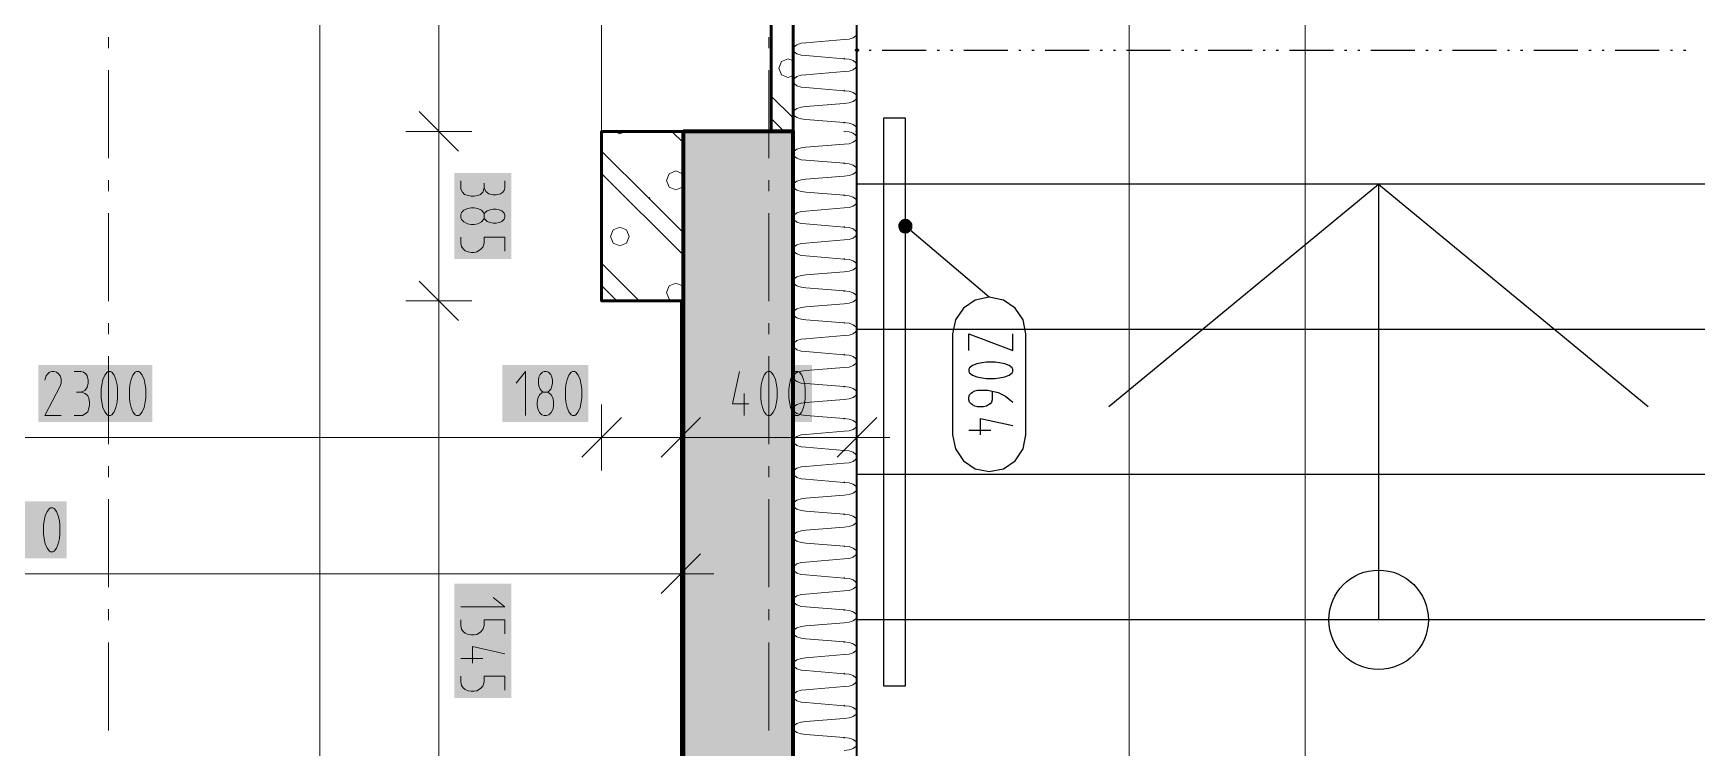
# Model space of a CAD drawing. Header units: millimetres. Extents: x 0 to 594, y 0 to 420.
# Drawn here: x 454.54 to 484.29, y 267.6 to 280.39 of the extents above; entities that cross this region are included whole.
import ezdxf

# ---------------------------------------------------------------- set-up
doc = ezdxf.new("R2010")
doc.units = ezdxf.units.MM
doc.header["$LTSCALE"] = 8
for name, color, linetype in [('PDF_CTU', 7, 'Continuous'), ('PDF_Dokresleni nad rovinou rezu', 7, 'Continuous'), ('PDF_Instalacni prizdivky', 7, 'Continuous'), ('PDF_Koty delkove', 7, 'Continuous'), ('PDF_Obecne 0.25', 7, 'Continuous'), ('PDF_Omitka', 7, 'Continuous'), ('PDF_Osy hlavni', 7, 'Continuous'), ('PDF_Popis Zamecnicke vyrobky', 7, 'Continuous'), ('PDF_Steny obvodove nosne', 7, 'Continuous'), ('PDF_Vestaveny nabytek', 7, 'Continuous'), ('PDF_Zatepleni', 7, 'Continuous')]:
    doc.layers.add(name, color=color, linetype=linetype)

msp = doc.modelspace()

# ---------------------------------------------------------------- linework, layer by layer
at = {"layer": 'PDF_CTU', "lineweight": 25}
msp.add_lwpolyline([(469.744, 268.709), (470.138, 268.709), (470.138, 278.867), (469.744, 278.867)], close=True, dxfattribs=at)
for points in [[(488.246, 277.686), (469.272, 277.686)], [(473.778, 273.706), (478.601, 277.686), (483.423, 273.706)], [(478.601, 277.686), (478.601, 269.891)], [(488.246, 275.087), (469.272, 275.087)], [(488.246, 272.489), (469.272, 272.489)], [(488.246, 269.891), (469.272, 269.891)]]:
    msp.add_lwpolyline(points, dxfattribs=at)
msp.add_circle((478.601, 269.891), 0.89, dxfattribs=at)
at = {"layer": 'PDF_Dokresleni nad rovinou rezu', "lineweight": 25}
for points in [[(469.272, 280.084), (469.291, 280.084)], [(469.488, 280.084), (469.527, 280.084)], [(469.724, 280.084), (470.512, 280.084)], [(470.708, 280.084), (470.748, 280.084)], [(470.945, 280.084), (470.984, 280.084)], [(471.181, 280.084), (471.968, 280.084)], [(472.165, 280.084), (472.204, 280.084)], [(472.401, 280.084), (472.441, 280.084)], [(472.638, 280.084), (473.425, 280.084)], [(473.622, 280.084), (473.661, 280.084)], [(473.858, 280.084), (473.897, 280.084)], [(474.094, 280.084), (474.882, 280.084)], [(475.078, 280.084), (475.118, 280.084)], [(475.315, 280.084), (475.354, 280.084)], [(475.551, 280.084), (476.338, 280.084)], [(476.535, 280.084), (476.575, 280.084)], [(476.771, 280.084), (476.811, 280.084)], [(477.008, 280.084), (477.795, 280.084)], [(477.992, 280.084), (478.031, 280.084)], [(478.228, 280.084), (478.267, 280.084)], [(478.464, 280.084), (479.252, 280.084)], [(479.449, 280.084), (479.488, 280.084)], [(479.685, 280.084), (479.724, 280.084)], [(479.921, 280.084), (480.708, 280.084)], [(480.905, 280.084), (480.945, 280.084)], [(481.141, 280.084), (481.181, 280.084)], [(481.378, 280.084), (482.165, 280.084)], [(482.362, 280.084), (482.401, 280.084)], [(482.598, 280.084), (482.638, 280.084)], [(482.834, 280.084), (483.622, 280.084)], [(483.819, 280.084), (483.858, 280.084)], [(484.055, 280.084), (484.094, 280.084)]]:
    msp.add_lwpolyline(points, dxfattribs=at)
at = {"layer": 'PDF_Dokresleni nad rovinou rezu', "lineweight": 25, "transparency": 33554559}
msp.add_solid([(469.223, 280.084), (469.272, 280.133), (469.272, 280.035), (469.321, 280.084)], dxfattribs=at)
at = {"layer": 'PDF_Instalacni prizdivky', "lineweight": 50}
for points in [[(468.13, 278.63), (468.13, 295.165), (467.736, 295.165), (467.736, 278.63)], [(466.161, 275.598), (466.161, 278.63), (464.705, 278.63), (464.705, 275.598), (466.122, 275.598)]]:
    msp.add_lwpolyline(points, close=True, dxfattribs=at)
at = {"layer": 'PDF_Instalacni prizdivky', "lineweight": 9}
for points in [[(468.13, 279.894), (468.041, 279.93), (467.922, 279.881), (467.873, 279.762), (467.922, 279.643), (468.041, 279.593), (468.13, 279.63)], [(467.736, 279.264), (467.74, 279.26), (468.13, 278.87)], [(467.736, 278.862), (467.969, 278.63)], [(464.931, 278.63), (465.03, 278.589), (465.128, 278.63)], [(465.961, 278.63), (466.161, 278.429)], [(464.705, 278.279), (465.532, 277.453)], [(464.705, 277.878), (465.331, 277.252), (465.532, 277.051), (466.161, 276.421)], [(466.161, 277.852), (466.153, 277.873), (466.034, 277.923), (465.914, 277.873), (465.865, 277.754), (465.914, 277.635), (466.034, 277.585), (466.153, 277.635), (466.161, 277.656)], [(465.532, 277.453), (465.732, 277.252)], [(465.732, 277.252), (466.161, 276.823)], [(464.705, 276.272), (465.378, 275.598)], [(464.705, 275.87), (464.976, 275.598)], [(466.161, 275.844), (466.153, 275.865), (466.034, 275.915), (465.914, 275.865), (465.865, 275.746), (465.914, 275.627), (465.983, 275.598)], [(466.084, 275.598), (466.153, 275.627), (466.161, 275.648)]]:
    msp.add_lwpolyline(points, dxfattribs=at)
msp.add_lwpolyline([(465.03, 276.581), (465.149, 276.631), (465.198, 276.75), (465.149, 276.869), (465.03, 276.919), (464.91, 276.869), (464.861, 276.75), (464.91, 276.631)], close=True, dxfattribs=at)
at = {"layer": 'PDF_Instalacni prizdivky', "lineweight": 9, "transparency": 33554559}
msp.add_solid([(465.562, 277.456), (465.579, 277.439), (465.544, 277.439), (465.562, 277.421)], dxfattribs=at)
at = {"layer": 'PDF_Koty delkove', "lineweight": 18}
for points in [[(459.663, 302.764), (459.663, 302.311), (459.663, 299.614), (459.663, 263.433), (459.663, 262.803), (459.663, 203.906), (459.663, 202.921), (459.663, 200.953), (459.663, 186.976), (459.663, 186.189), (459.663, 155.402), (459.663, 152.291), (459.663, 150.48)], [(474.14, 302.606), (474.14, 283.614), (474.14, 261.819), (474.14, 248), (474.14, 203.906), (474.14, 152.449)], [(477.29, 302.764), (477.29, 229.21), (477.29, 152.291), (477.29, 151.701)], [(461.793, 298.197), (461.793, 297.807), (461.793, 295.165), (461.793, 278.63), (461.793, 275.598), (461.793, 263.433)], [(461.439, 278.984), (462.148, 278.276)], [(461.203, 278.63), (461.793, 278.63), (462.384, 278.63)], [(462.187, 277.744), (462.187, 277.597), (462.214, 277.545), (462.253, 277.502), (462.318, 277.482), (462.371, 277.471), (462.424, 277.471), (462.489, 277.482), (462.541, 277.502), (462.581, 277.545), (462.607, 277.618)], [(462.974, 277.744), (462.974, 277.618), (462.962, 277.575), (462.935, 277.534), (462.896, 277.512), (462.818, 277.492), (462.765, 277.492), (462.686, 277.512), (462.633, 277.555), (462.607, 277.618), (462.607, 277.701)], [(462.607, 277.156), (462.621, 277.177), (462.66, 277.208), (462.712, 277.229), (462.765, 277.24), (462.818, 277.24), (462.87, 277.229), (462.922, 277.208), (462.962, 277.166), (462.974, 277.134), (462.974, 277.093), (462.962, 277.061), (462.922, 277.019), (462.87, 276.998), (462.818, 276.988), (462.765, 276.988), (462.712, 276.998), (462.66, 277.019), (462.621, 277.051), (462.607, 277.071)], [(462.974, 276.484), (462.974, 276.736), (462.607, 276.736), (462.607, 276.631), (462.581, 276.557), (462.541, 276.515), (462.476, 276.474), (462.424, 276.463), (462.371, 276.463), (462.318, 276.474), (462.266, 276.494), (462.227, 276.526), (462.2, 276.568), (462.187, 276.631), (462.187, 276.736)], [(461.439, 275.953), (462.148, 275.244)], [(461.203, 275.598), (461.793, 275.598), (462.384, 275.598)], [(455.02, 274.256), (454.989, 274.295), (454.957, 274.322), (454.915, 274.334), (454.873, 274.334), (454.831, 274.322), (454.8, 274.295), (454.768, 274.256), (454.747, 274.178)], [(455.272, 274.334), (455.398, 274.334), (455.44, 274.322), (455.482, 274.295), (455.503, 274.256), (455.524, 274.178), (455.524, 274.125), (455.503, 274.046), (455.461, 273.993), (455.398, 273.967), (455.314, 273.967)], [(456.049, 273.863), (456.049, 274.02), (456.038, 274.098), (456.017, 274.19), (455.986, 274.269), (455.944, 274.322), (455.923, 274.334), (455.881, 274.334), (455.86, 274.322), (455.818, 274.269), (455.787, 274.19), (455.765, 274.098), (455.755, 274.02), (455.755, 273.863), (455.765, 273.784), (455.787, 273.692), (455.818, 273.613), (455.86, 273.56), (455.881, 273.547), (455.923, 273.547), (455.944, 273.56), (455.986, 273.613), (456.017, 273.692)], [(463.343, 273.547), (463.343, 274.334), (463.175, 274.125)], [(463.605, 274.02), (463.585, 274.072), (463.574, 274.125), (463.574, 274.178), (463.585, 274.23), (463.605, 274.282), (463.648, 274.322), (463.679, 274.334), (463.721, 274.334), (463.752, 274.322), (463.794, 274.282), (463.815, 274.23), (463.826, 274.178), (463.826, 274.125), (463.815, 274.072), (463.794, 274.02), (463.763, 273.981), (463.742, 273.967)], [(467.34, 273.757), (467.046, 273.757), (467.173, 274.334)], [(467.718, 274.334), (467.677, 274.334), (467.655, 274.322), (467.614, 274.269), (467.582, 274.19), (467.561, 274.098), (467.55, 274.02), (467.55, 273.863), (467.561, 273.784), (467.582, 273.692), (467.614, 273.613), (467.655, 273.56), (467.677, 273.547), (467.718, 273.547), (467.74, 273.56), (467.781, 273.613), (467.813, 273.692), (467.833, 273.784), (467.844, 273.863)], [(467.844, 273.863), (467.844, 274.02), (467.833, 274.098), (467.813, 274.19), (467.781, 274.269), (467.74, 274.322), (467.718, 274.334)], [(455.041, 273.547), (454.747, 273.547), (455.02, 274.072), (455.041, 274.125), (455.041, 274.204), (455.02, 274.256)], [(463.658, 273.967), (463.637, 273.981), (463.605, 274.02)], [(455.272, 273.547), (455.419, 273.547), (455.471, 273.574), (455.513, 273.613), (455.534, 273.678), (455.545, 273.731), (455.545, 273.784), (455.534, 273.849), (455.513, 273.901), (455.471, 273.941), (455.398, 273.967)], [(456.017, 273.692), (456.038, 273.784), (456.049, 273.863)], [(464.705, 272.563), (464.705, 273.153), (464.705, 273.744)], [(466.122, 272.563), (466.122, 273.153), (466.122, 273.744)], [(467.256, 273.547), (467.256, 273.941)], [(469.272, 272.563), (469.272, 273.153), (469.272, 273.744)], [(464.35, 272.799), (465.059, 273.508)], [(465.768, 272.799), (466.476, 273.508)], [(468.917, 272.799), (469.626, 273.508)], [(446.595, 273.153), (464.705, 273.153), (466.122, 273.153), (469.272, 273.153)], [(469.272, 273.153), (469.862, 273.153)], [(465.768, 270.36), (466.476, 271.069)], [(466.122, 270.124), (466.122, 270.715), (466.122, 271.305)], [(442.106, 270.715), (466.122, 270.715)], [(466.122, 270.715), (466.713, 270.715)], [(462.187, 270.124), (462.974, 270.124), (462.765, 270.292)], [(462.974, 269.641), (462.974, 269.893), (462.607, 269.893), (462.607, 269.788), (462.581, 269.715), (462.541, 269.673), (462.476, 269.631), (462.424, 269.62), (462.371, 269.62), (462.318, 269.631), (462.266, 269.652), (462.227, 269.683), (462.2, 269.725), (462.187, 269.788), (462.187, 269.893)], [(462.397, 269.117), (462.397, 269.411), (462.974, 269.284)], [(462.187, 269.2), (462.581, 269.2)], [(462.476, 268.623), (462.424, 268.613), (462.371, 268.613), (462.318, 268.623), (462.266, 268.644), (462.227, 268.676), (462.2, 268.717), (462.187, 268.78), (462.187, 268.885)], [(462.974, 268.633), (462.974, 268.885), (462.607, 268.885), (462.607, 268.78), (462.581, 268.707), (462.541, 268.665), (462.476, 268.623)]]:
    msp.add_lwpolyline(points, dxfattribs=at)
for points in [[(462.371, 276.967), (462.424, 276.967), (462.489, 276.978), (462.555, 277.009), (462.594, 277.051), (462.607, 277.071), (462.607, 277.156), (462.594, 277.177), (462.555, 277.219), (462.489, 277.25), (462.424, 277.261), (462.371, 277.261), (462.306, 277.25), (462.24, 277.219), (462.2, 277.177), (462.187, 277.134), (462.187, 277.093), (462.2, 277.051), (462.24, 277.009), (462.306, 276.978)], [(456.553, 273.863), (456.553, 274.02), (456.542, 274.098), (456.521, 274.19), (456.49, 274.269), (456.448, 274.322), (456.427, 274.334), (456.385, 274.334), (456.364, 274.322), (456.322, 274.269), (456.291, 274.19), (456.269, 274.098), (456.259, 274.02), (456.259, 273.863), (456.269, 273.784), (456.291, 273.692), (456.322, 273.613), (456.364, 273.56), (456.385, 273.547), (456.427, 273.547), (456.448, 273.56), (456.49, 273.613), (456.521, 273.692), (456.542, 273.784)], [(464.351, 273.863), (464.351, 274.02), (464.34, 274.098), (464.319, 274.19), (464.288, 274.269), (464.246, 274.322), (464.225, 274.334), (464.183, 274.334), (464.162, 274.322), (464.12, 274.269), (464.089, 274.19), (464.067, 274.098), (464.057, 274.02), (464.057, 273.863), (464.067, 273.784), (464.089, 273.692), (464.12, 273.613), (464.162, 273.56), (464.183, 273.547), (464.225, 273.547), (464.246, 273.56), (464.288, 273.613), (464.319, 273.692), (464.34, 273.784)], [(468.348, 273.863), (468.348, 274.02), (468.337, 274.098), (468.317, 274.19), (468.285, 274.269), (468.244, 274.322), (468.222, 274.334), (468.181, 274.334), (468.159, 274.322), (468.118, 274.269), (468.086, 274.19), (468.065, 274.098), (468.054, 274.02), (468.054, 273.863), (468.065, 273.784), (468.086, 273.692), (468.118, 273.613), (468.159, 273.56), (468.181, 273.547), (468.222, 273.547), (468.244, 273.56), (468.285, 273.613), (468.317, 273.692), (468.337, 273.784)], [(463.847, 273.731), (463.847, 273.784), (463.836, 273.849), (463.805, 273.915), (463.763, 273.954), (463.742, 273.967), (463.658, 273.967), (463.637, 273.954), (463.595, 273.915), (463.563, 273.849), (463.553, 273.784), (463.553, 273.731), (463.563, 273.666), (463.595, 273.6), (463.637, 273.56), (463.679, 273.547), (463.721, 273.547), (463.763, 273.56), (463.805, 273.6), (463.836, 273.666)], [(455.017, 271.424), (455.017, 271.582), (455.007, 271.66), (454.986, 271.752), (454.954, 271.83), (454.913, 271.883), (454.891, 271.896), (454.85, 271.896), (454.828, 271.883), (454.787, 271.83), (454.755, 271.752), (454.734, 271.66), (454.723, 271.582), (454.723, 271.424), (454.734, 271.345), (454.755, 271.253), (454.787, 271.174), (454.828, 271.122), (454.85, 271.108), (454.891, 271.108), (454.913, 271.122), (454.954, 271.174), (454.986, 271.253), (455.007, 271.345)]]:
    msp.add_lwpolyline(points, close=True, dxfattribs=at)
at = {"layer": 'PDF_Koty delkove', "color": 7, "lineweight": 18, "true_color": 0xffffff, "transparency": 33554559}
for points in [[(462.069, 277.883), (462.069, 276.345), (463.092, 277.883), (463.092, 276.345)], [(454.629, 273.429), (456.671, 273.429), (454.629, 274.453), (456.671, 274.453)], [(462.931, 273.429), (464.469, 273.429), (462.931, 274.453), (464.469, 274.453)], [(466.928, 273.429), (468.466, 273.429), (466.928, 274.453), (468.466, 274.453)], [(453.093, 270.99), (455.135, 270.99), (453.093, 272.014), (455.135, 272.014)], [(462.069, 270.537), (462.069, 268.495), (463.092, 270.537), (463.092, 268.495)]]:
    msp.add_solid(points, dxfattribs=at)
at = {"layer": 'PDF_Obecne 0.25', "lineweight": 25}
msp.add_lwpolyline([(467.736, 295.165), (467.736, 278.63)], dxfattribs=at)
at = {"layer": 'PDF_Omitka', "lineweight": 35}
msp.add_lwpolyline([(466.122, 275.598), (466.122, 263.433), (466.161, 263.433), (466.161, 275.598)], close=True, dxfattribs=at)
at = {"layer": 'PDF_Osy hlavni', "lineweight": 18}
for points in [[(455.886, 280.118), (455.886, 280.315), (455.886, 280.118)], [(467.697, 280.315), (467.697, 280.118)], [(455.886, 278.15), (455.886, 279.725), (455.886, 278.15)], [(467.697, 279.725), (467.697, 278.15)], [(455.886, 277.559), (455.886, 277.756), (455.886, 277.559)], [(467.697, 277.756), (467.697, 277.559)], [(455.886, 275.591), (455.886, 277.165), (455.886, 275.591)], [(467.697, 277.165), (467.697, 275.591)], [(455.886, 275.197), (455.886, 275)], [(455.886, 275.197), (455.886, 275)], [(467.697, 275.197), (467.697, 275)], [(455.886, 274.606), (455.886, 273.032)], [(455.886, 274.606), (455.886, 273.032)], [(467.697, 274.606), (467.697, 273.032)], [(455.886, 272.638), (455.886, 272.441)], [(455.886, 272.638), (455.886, 272.441)], [(467.697, 272.638), (467.697, 272.441)], [(455.886, 272.047), (455.886, 270.473)], [(455.886, 272.047), (455.886, 270.473)], [(467.697, 272.047), (467.697, 270.473)], [(455.886, 270.079), (455.886, 269.882)], [(455.886, 270.079), (455.886, 269.882)], [(467.697, 270.079), (467.697, 269.882)], [(455.886, 269.488), (455.886, 267.913)], [(455.886, 269.488), (455.886, 267.913)], [(467.697, 269.488), (467.697, 267.913)]]:
    msp.add_lwpolyline(points, dxfattribs=at)
at = {"layer": 'PDF_Popis Zamecnicke vyrobky', "lineweight": 25}
for points in [[(470.048, 277.011), (470.037, 276.995), (470.028, 276.978), (470.022, 276.959), (470.02, 276.94), (470.021, 276.921), (470.024, 276.902), (470.031, 276.884), (470.041, 276.867), (470.053, 276.852), (470.067, 276.84), (470.084, 276.829), (470.101, 276.822), (470.12, 276.818), (470.139, 276.816), (470.159, 276.818), (470.177, 276.823), (470.195, 276.831), (470.211, 276.842), (470.225, 276.855), (470.237, 276.87), (470.246, 276.887), (470.252, 276.905), (470.256, 276.924), (470.256, 276.943), (470.253, 276.962), (470.247, 276.981), (470.238, 276.998), (470.226, 277.013), (470.212, 277.026), (470.196, 277.037), (470.179, 277.045), (470.16, 277.05), (470.141, 277.052), (470.122, 277.051), (470.103, 277.047), (470.085, 277.04), (470.068, 277.03), (470.054, 277.017)], [(470.983, 273.201), (471.033, 272.95), (471.175, 272.737), (471.388, 272.594), (471.639, 272.545), (471.89, 272.594), (472.103, 272.737), (472.245, 272.95), (472.295, 273.201), (472.295, 275.006), (472.245, 275.258), (472.103, 275.47), (471.89, 275.613), (471.639, 275.663), (471.388, 275.613), (471.175, 275.47), (471.033, 275.258), (470.983, 275.006)], [(471.588, 274.208), (471.745, 274.208), (471.823, 274.219), (471.915, 274.24), (471.994, 274.271), (472.047, 274.313), (472.059, 274.334), (472.059, 274.376), (472.047, 274.397), (471.994, 274.439), (471.915, 274.47), (471.823, 274.492), (471.745, 274.503), (471.588, 274.503), (471.509, 274.492), (471.417, 274.47), (471.338, 274.439), (471.285, 274.397), (471.272, 274.376), (471.272, 274.334), (471.285, 274.313), (471.338, 274.271), (471.417, 274.24), (471.509, 274.219)]]:
    msp.add_lwpolyline(points, close=True, dxfattribs=at)
for points in [[(470.048, 277.011), (470.048, 277.011)], [(470.214, 277.024), (470.214, 277.024)], [(470.062, 276.844), (470.062, 276.844)], [(471.639, 275.663), (470.138, 276.934)], [(470.228, 276.858), (470.228, 276.858)], [(471.272, 274.712), (471.272, 275.006), (472.059, 274.712), (472.059, 275.006)], [(471.692, 273.977), (471.692, 273.83), (471.679, 273.788), (471.653, 273.757), (471.626, 273.736), (471.588, 273.715), (471.535, 273.704), (471.43, 273.704), (471.377, 273.715), (471.338, 273.736), (471.312, 273.757), (471.285, 273.788), (471.272, 273.83), (471.272, 273.872), (471.285, 273.914), (471.312, 273.946), (471.338, 273.966), (471.377, 273.988), (471.43, 273.999), (471.613, 273.999), (471.797, 273.956), (471.928, 273.893), (472.059, 273.788)], [(471.482, 273.2), (471.482, 273.495), (472.059, 273.368)], [(471.272, 273.284), (471.665, 273.284)]]:
    msp.add_lwpolyline(points, dxfattribs=at)
at = {"layer": 'PDF_Popis Zamecnicke vyrobky', "lineweight": 25, "transparency": 33554559}
for points in [[(470.027, 276.895), (470.099, 277.045), (470.022, 276.955)], [(470.022, 276.955), (470.099, 277.045), (470.048, 277.011)], [(470.062, 276.844), (470.158, 277.05), (470.027, 276.895)], [(470.027, 276.895), (470.158, 277.05), (470.099, 277.045)], [(470.062, 276.844), (470.214, 277.024), (470.158, 277.05)], [(470.117, 276.819), (470.214, 277.024), (470.062, 276.844)], [(470.117, 276.819), (470.249, 276.974), (470.214, 277.024)], [(470.177, 276.824), (470.249, 276.974), (470.117, 276.819)], [(470.177, 276.824), (470.254, 276.914), (470.249, 276.974)], [(470.254, 276.914), (470.177, 276.824), (470.228, 276.858)]]:
    msp.add_solid(points, dxfattribs=at)
at = {"layer": 'PDF_Steny obvodove nosne', "lineweight": 70}
msp.add_lwpolyline([(466.161, 278.63), (466.161, 275.598), (466.161, 263.433), (466.161, 262.803), (468.13, 262.803), (468.13, 278.63), (467.736, 278.63)], close=True, dxfattribs=at)
at = {"layer": 'PDF_Steny obvodove nosne', "color": 9, "lineweight": 9, "true_color": 0xc0c0c0, "transparency": 33554559}
msp.add_solid([(466.161, 278.63), (466.161, 262.803), (468.13, 278.63), (468.13, 262.803)], dxfattribs=at)
at = {"layer": 'PDF_Vestaveny nabytek', "lineweight": 13}
msp.add_lwpolyline([(464.705, 295.165), (464.705, 278.63), (467.736, 278.63)], dxfattribs=at)
at = {"layer": 'PDF_Zatepleni', "lineweight": 35}
for points in [[(469.272, 262.803), (469.272, 278.63), (469.272, 302.764), (468.13, 302.764), (461.555, 302.764)], [(461.555, 301.622), (466.161, 301.622), (468.13, 301.622), (468.13, 295.165), (468.13, 278.63), (468.13, 262.803)]]:
    msp.add_lwpolyline(points, dxfattribs=at)
at = {"layer": 'PDF_Zatepleni', "lineweight": 9}
for points in [[(469.043, 280.272), (468.358, 280.215)], [(469.043, 280.272), (469.131, 280.28), (469.205, 280.305), (469.254, 280.342), (469.272, 280.386)], [(468.358, 280.215), (468.271, 280.206), (468.196, 280.181), (468.146, 280.144), (468.13, 280.112)], [(468.13, 280.088), (468.146, 280.056), (468.196, 280.019), (468.271, 279.994), (468.358, 279.986)], [(468.358, 279.986), (469.043, 279.929)], [(468.358, 279.986), (468.358, 279.986)], [(468.358, 279.644), (469.043, 279.701), (469.131, 279.709), (469.205, 279.734), (469.254, 279.771), (469.272, 279.815)], [(469.272, 279.815), (469.254, 279.859), (469.205, 279.896), (469.131, 279.92), (469.043, 279.929)], [(468.358, 279.644), (468.271, 279.635), (468.196, 279.611), (468.146, 279.573), (468.13, 279.541)], [(468.13, 279.517), (468.146, 279.486), (468.196, 279.448), (468.271, 279.423), (468.358, 279.415)], [(468.358, 279.415), (469.043, 279.358)], [(468.358, 279.415), (468.358, 279.415)], [(468.358, 279.073), (468.271, 279.065), (468.196, 279.04), (468.146, 279.003), (468.13, 278.971)], [(468.358, 279.073), (469.043, 279.13), (469.131, 279.139), (469.205, 279.163), (469.254, 279.2), (469.272, 279.244)], [(469.272, 279.244), (469.254, 279.288), (469.205, 279.325), (469.131, 279.35), (469.043, 279.358)], [(468.13, 278.947), (468.146, 278.915), (468.196, 278.877), (468.271, 278.853), (468.358, 278.844)], [(468.358, 278.844), (469.043, 278.787)], [(468.358, 278.844), (468.358, 278.844)], [(469.272, 278.673), (469.254, 278.717), (469.205, 278.754), (469.131, 278.779), (469.043, 278.787)], [(469.272, 278.516), (469.254, 278.559), (469.205, 278.596), (469.131, 278.621), (469.043, 278.63)], [(469.043, 278.402), (469.131, 278.41), (469.205, 278.435), (469.254, 278.472), (469.272, 278.516)], [(469.254, 278.63), (469.272, 278.673)], [(468.358, 278.345), (468.271, 278.336), (468.196, 278.311), (468.146, 278.274), (468.13, 278.242)], [(468.13, 278.218), (468.146, 278.186), (468.196, 278.149), (468.271, 278.124), (468.358, 278.116)], [(469.043, 278.402), (468.358, 278.345)], [(468.358, 278.116), (469.043, 278.059)], [(468.358, 278.116), (468.358, 278.116)], [(469.272, 277.945), (469.254, 277.989), (469.205, 278.026), (469.131, 278.05), (469.043, 278.059)], [(469.043, 277.831), (469.131, 277.839), (469.205, 277.864), (469.254, 277.901), (469.272, 277.945)], [(468.358, 277.774), (468.271, 277.765), (468.196, 277.741), (468.146, 277.703), (468.13, 277.671)], [(468.13, 277.647), (468.146, 277.615), (468.196, 277.578), (468.271, 277.553), (468.358, 277.545)], [(469.043, 277.831), (468.358, 277.774)], [(468.358, 277.545), (469.043, 277.488)], [(468.358, 277.545), (468.358, 277.545)], [(469.272, 277.374), (469.254, 277.418), (469.205, 277.455), (469.131, 277.479), (469.043, 277.488)], [(469.043, 277.26), (469.131, 277.268), (469.205, 277.293), (469.254, 277.33), (469.272, 277.374)], [(468.196, 277.17), (468.146, 277.132), (468.13, 277.101)], [(468.13, 277.077), (468.146, 277.045), (468.196, 277.007), (468.271, 276.983), (468.358, 276.974)], [(468.358, 277.203), (468.271, 277.195), (468.196, 277.17)], [(469.043, 277.26), (468.358, 277.203)], [(468.358, 276.974), (469.043, 276.917)], [(468.358, 276.974), (468.358, 276.974)], [(469.043, 276.689), (468.358, 276.632)], [(469.272, 276.803), (469.254, 276.847), (469.205, 276.884), (469.131, 276.909), (469.043, 276.917)], [(469.043, 276.689), (469.131, 276.698), (469.205, 276.722), (469.254, 276.759), (469.272, 276.803)], [(468.358, 276.632), (468.271, 276.624), (468.196, 276.599), (468.146, 276.562), (468.13, 276.53)], [(468.13, 276.506), (468.146, 276.474), (468.196, 276.437), (468.271, 276.412), (468.358, 276.403)], [(468.358, 276.403), (469.043, 276.346)], [(468.358, 276.403), (468.358, 276.403)], [(469.043, 276.118), (468.358, 276.062)], [(469.272, 276.232), (469.254, 276.276), (469.205, 276.313), (469.131, 276.338), (469.043, 276.346)], [(469.043, 276.118), (469.131, 276.127), (469.205, 276.152), (469.254, 276.189), (469.272, 276.232)], [(468.358, 276.062), (468.271, 276.053), (468.196, 276.028), (468.146, 275.991), (468.13, 275.959)], [(468.13, 275.935), (468.146, 275.903), (468.196, 275.866), (468.271, 275.841), (468.358, 275.832)], [(468.358, 275.832), (469.043, 275.776)], [(468.358, 275.832), (468.358, 275.832)], [(469.043, 275.547), (468.358, 275.491)], [(469.272, 275.661), (469.254, 275.705), (469.205, 275.742), (469.131, 275.767), (469.043, 275.776)], [(469.043, 275.547), (469.131, 275.556), (469.205, 275.581), (469.254, 275.618), (469.272, 275.661)], [(468.358, 275.491), (468.271, 275.482), (468.196, 275.457), (468.146, 275.42), (468.13, 275.388)], [(468.13, 275.364), (468.146, 275.332), (468.196, 275.295), (468.271, 275.27), (468.358, 275.261)], [(468.358, 275.261), (469.043, 275.205)], [(468.358, 275.261), (468.358, 275.261)], [(469.272, 275.091), (469.254, 275.134), (469.205, 275.171), (469.131, 275.196), (469.043, 275.205)], [(468.358, 274.92), (468.271, 274.911), (468.196, 274.886), (468.146, 274.849), (468.13, 274.817)], [(469.043, 274.976), (468.358, 274.92)], [(469.043, 274.976), (469.131, 274.985), (469.205, 275.01), (469.254, 275.047), (469.272, 275.091)], [(468.13, 274.793), (468.146, 274.761)], [(468.146, 274.761), (468.196, 274.724), (468.271, 274.699), (468.358, 274.69)], [(468.358, 274.69), (469.043, 274.634)], [(468.358, 274.69), (468.358, 274.69)], [(469.272, 274.52), (469.254, 274.563), (469.205, 274.6), (469.131, 274.625), (469.043, 274.634)], [(468.358, 274.349), (468.271, 274.34), (468.196, 274.315), (468.146, 274.278), (468.13, 274.246)], [(469.043, 274.405), (468.358, 274.349)], [(469.043, 274.405), (469.131, 274.414), (469.205, 274.439), (469.254, 274.476), (469.272, 274.52), (469.272, 274.52)], [(468.13, 274.222), (468.146, 274.19), (468.196, 274.153), (468.271, 274.128), (468.358, 274.119)], [(468.358, 274.119), (469.043, 274.063)], [(468.358, 274.119), (468.358, 274.119)], [(469.272, 273.949), (469.254, 273.992), (469.205, 274.03), (469.131, 274.054), (469.043, 274.063)], [(468.358, 273.778), (468.271, 273.769), (468.196, 273.744), (468.146, 273.707), (468.13, 273.675)], [(469.043, 273.835), (468.358, 273.778)], [(469.043, 273.835), (469.131, 273.843), (469.205, 273.868), (469.254, 273.905), (469.272, 273.949)], [(468.13, 273.651), (468.146, 273.619), (468.196, 273.582), (468.271, 273.557), (468.358, 273.549)], [(468.358, 273.549), (469.043, 273.492)], [(468.358, 273.549), (468.358, 273.549)], [(469.272, 273.378), (469.254, 273.422), (469.205, 273.459), (469.131, 273.483), (469.043, 273.492)], [(468.358, 273.207), (468.271, 273.198), (468.196, 273.174), (468.146, 273.136), (468.13, 273.104)], [(469.043, 273.264), (468.358, 273.207)], [(469.043, 273.264), (469.131, 273.272), (469.205, 273.297), (469.254, 273.334), (469.272, 273.378)], [(468.13, 273.08), (468.146, 273.049), (468.196, 273.011), (468.271, 272.986), (468.358, 272.978)], [(468.358, 272.978), (469.043, 272.921)], [(468.358, 272.978), (468.358, 272.978)], [(469.272, 272.807), (469.254, 272.851), (469.205, 272.888), (469.131, 272.913), (469.043, 272.921)], [(468.358, 272.636), (468.271, 272.628), (468.196, 272.603), (468.146, 272.566), (468.13, 272.534)], [(469.043, 272.693), (468.358, 272.636)], [(469.043, 272.693), (469.131, 272.702), (469.205, 272.726), (469.254, 272.763), (469.272, 272.807)], [(468.13, 272.51), (468.146, 272.478), (468.196, 272.44), (468.271, 272.416), (468.358, 272.407)], [(468.358, 272.407), (469.043, 272.35)], [(468.358, 272.407), (468.358, 272.407)], [(469.272, 272.236), (469.254, 272.28), (469.205, 272.317), (469.131, 272.342), (469.043, 272.35)], [(469.043, 272.122), (469.131, 272.131), (469.205, 272.155), (469.254, 272.192), (469.272, 272.236)], [(468.358, 272.065), (468.271, 272.057), (468.196, 272.032), (468.146, 271.995), (468.13, 271.963)], [(468.13, 271.939), (468.146, 271.907), (468.196, 271.87), (468.271, 271.845), (468.358, 271.836)], [(469.043, 272.122), (468.358, 272.065)], [(468.358, 271.836), (469.043, 271.779)], [(468.358, 271.836), (468.358, 271.836)], [(469.272, 271.665), (469.254, 271.709), (469.205, 271.746), (469.131, 271.771), (469.043, 271.779)], [(469.043, 271.551), (469.131, 271.56), (469.205, 271.585), (469.254, 271.622), (469.272, 271.665)], [(468.358, 271.495), (468.271, 271.486), (468.196, 271.461), (468.146, 271.424), (468.13, 271.392)], [(468.13, 271.368), (468.146, 271.336), (468.196, 271.299), (468.271, 271.274), (468.358, 271.265)], [(469.043, 271.551), (468.358, 271.495)], [(468.358, 271.265), (469.043, 271.209)], [(468.358, 271.265), (468.358, 271.265)], [(469.272, 271.094), (469.254, 271.138), (469.205, 271.175), (469.131, 271.2), (469.043, 271.209)], [(469.043, 270.98), (469.131, 270.989), (469.205, 271.014), (469.254, 271.051), (469.272, 271.094)], [(468.358, 270.924), (468.271, 270.915), (468.196, 270.89), (468.146, 270.853), (468.13, 270.821)], [(468.13, 270.797), (468.146, 270.765), (468.196, 270.728), (468.271, 270.703), (468.358, 270.694)], [(469.043, 270.98), (468.358, 270.924)], [(468.358, 270.694), (469.043, 270.638)], [(468.358, 270.694), (468.358, 270.694)], [(469.272, 270.524), (469.254, 270.567), (469.205, 270.604), (469.131, 270.629), (469.043, 270.638)], [(469.043, 270.409), (469.131, 270.418), (469.205, 270.443), (469.254, 270.48), (469.272, 270.524)], [(468.358, 270.353), (468.271, 270.344), (468.196, 270.319), (468.146, 270.282), (468.13, 270.25)], [(468.13, 270.226), (468.146, 270.194), (468.196, 270.157), (468.271, 270.132), (468.358, 270.123)], [(469.043, 270.409), (468.358, 270.353)], [(468.358, 270.123), (469.043, 270.067)], [(468.358, 270.123), (468.358, 270.123)], [(469.272, 269.953), (469.254, 269.996), (469.205, 270.033), (469.131, 270.058), (469.043, 270.067)], [(469.043, 269.839), (469.131, 269.847), (469.205, 269.872), (469.254, 269.909), (469.272, 269.953)], [(468.358, 269.782), (468.271, 269.773), (468.196, 269.748), (468.146, 269.711), (468.13, 269.679)], [(468.13, 269.655), (468.146, 269.623), (468.196, 269.586), (468.271, 269.561), (468.358, 269.553)], [(469.043, 269.839), (468.358, 269.782)], [(468.358, 269.553), (469.043, 269.496)], [(468.358, 269.553), (468.358, 269.553)], [(469.043, 269.268), (468.358, 269.211)], [(469.272, 269.382), (469.254, 269.426), (469.205, 269.463), (469.131, 269.487), (469.043, 269.496)], [(469.043, 269.268), (469.131, 269.276), (469.205, 269.301), (469.254, 269.338), (469.272, 269.382)], [(468.358, 269.211), (468.271, 269.202), (468.196, 269.178), (468.146, 269.14), (468.13, 269.108)], [(468.13, 269.084), (468.146, 269.053), (468.196, 269.015), (468.271, 268.99), (468.358, 268.982)], [(468.358, 268.982), (469.043, 268.925)], [(468.358, 268.982), (468.358, 268.982)], [(469.043, 268.697), (468.358, 268.64)], [(469.272, 268.811), (469.254, 268.855), (469.205, 268.892), (469.131, 268.916), (469.043, 268.925)], [(469.043, 268.697), (469.131, 268.706), (469.205, 268.73), (469.254, 268.767), (469.272, 268.811)], [(468.358, 268.64), (468.271, 268.632), (468.196, 268.607), (468.146, 268.569), (468.13, 268.538)], [(468.13, 268.514), (468.146, 268.482), (468.196, 268.444), (468.271, 268.42), (468.358, 268.411)], [(468.358, 268.411), (469.043, 268.354)], [(468.358, 268.411), (468.358, 268.411)], [(468.358, 268.069), (468.271, 268.061), (468.196, 268.036), (468.146, 267.999), (468.13, 267.967)], [(469.043, 268.126), (468.358, 268.069)], [(469.272, 268.24), (469.254, 268.284), (469.205, 268.321), (469.131, 268.346), (469.043, 268.354)], [(469.043, 268.126), (469.131, 268.135), (469.205, 268.159), (469.254, 268.196), (469.272, 268.24)], [(468.13, 267.943), (468.146, 267.911), (468.196, 267.874), (468.271, 267.849)], [(468.271, 267.849), (468.358, 267.84)], [(468.358, 267.84), (469.043, 267.783)], [(468.358, 267.84), (468.358, 267.84)], [(469.272, 267.669), (469.254, 267.713), (469.205, 267.75), (469.131, 267.775), (469.043, 267.783)], [(469.043, 267.555), (469.131, 267.564), (469.205, 267.589), (469.254, 267.626), (469.272, 267.669)]]:
    msp.add_lwpolyline(points, dxfattribs=at)
at = {"layer": 'PDF_Zatepleni', "lineweight": 9, "transparency": 33554559}
for points in [[(469.043, 279.947), (469.061, 279.929), (469.026, 279.929), (469.043, 279.911)], [(469.043, 279.376), (469.061, 279.358), (469.026, 279.358), (469.043, 279.34)], [(469.043, 278.805), (469.061, 278.787), (469.026, 278.787), (469.043, 278.77)], [(469.061, 278.63), (469.043, 278.612), (469.026, 278.63)], [(469.043, 278.077), (469.061, 278.059), (469.026, 278.059), (469.043, 278.041)], [(469.043, 277.506), (469.061, 277.488), (469.026, 277.488), (469.043, 277.47)], [(469.043, 276.935), (469.061, 276.917), (469.026, 276.917), (469.043, 276.9)], [(469.043, 276.364), (469.061, 276.346), (469.026, 276.346), (469.043, 276.329)], [(469.043, 275.793), (469.061, 275.776), (469.026, 275.776), (469.043, 275.758)], [(469.043, 275.222), (469.061, 275.205), (469.026, 275.205), (469.043, 275.187)], [(469.043, 274.652), (469.061, 274.634), (469.026, 274.634), (469.043, 274.616)], [(469.043, 274.081), (469.061, 274.063), (469.026, 274.063), (469.043, 274.045)], [(469.043, 273.51), (469.061, 273.492), (469.026, 273.492), (469.043, 273.474)], [(469.043, 272.939), (469.061, 272.921), (469.026, 272.921), (469.043, 272.904)], [(469.043, 272.368), (469.061, 272.35), (469.026, 272.35), (469.043, 272.333)], [(469.043, 271.797), (469.061, 271.779), (469.026, 271.779), (469.043, 271.762)], [(469.043, 271.226), (469.061, 271.209), (469.026, 271.209), (469.043, 271.191)], [(469.043, 270.655), (469.061, 270.638), (469.026, 270.638), (469.043, 270.62)], [(469.043, 270.085), (469.061, 270.067), (469.026, 270.067), (469.043, 270.049)], [(469.043, 269.514), (469.061, 269.496), (469.026, 269.496), (469.043, 269.478)], [(469.043, 268.943), (469.061, 268.925), (469.026, 268.925), (469.043, 268.907)], [(469.043, 268.372), (469.061, 268.354), (469.026, 268.354), (469.043, 268.337)], [(469.043, 267.801), (469.061, 267.783), (469.026, 267.783), (469.043, 267.766)]]:
    msp.add_solid(points, dxfattribs=at)

doc.saveas('drawing.dxf')
